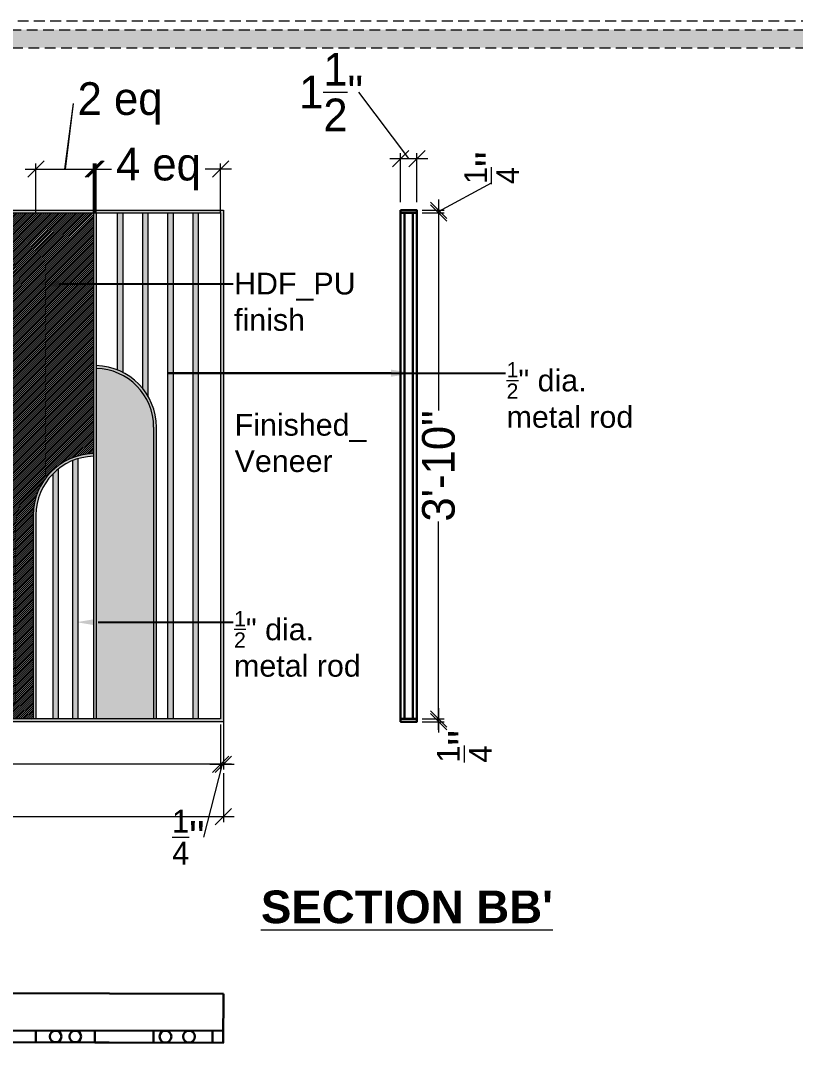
# Model space of a CAD drawing. Header units: millimetres. Extents: x 35877 to 3066687, y -650199 to -40525.
# Drawn here: x 147621 to 147692.2, y -179478.2 to -179383.2 of the extents above; entities that cross this region are included whole.
import ezdxf
from ezdxf import colors
from ezdxf.entities.mleader import LeaderData, LeaderLine
from ezdxf.math import Vec2, Vec3

# ---------------------------------------------------------------- set-up
doc = ezdxf.new("R2010")
doc.units = ezdxf.units.MM
doc.header["$MEASUREMENT"] = 0
doc.header["$PDMODE"] = 35
doc.linetypes.add('DASHED', pattern=[0.75, 0.5, -0.25])
doc.linetypes.add('DASHEDX2', pattern=[1.5, 1, -0.5])
doc.layers.get('Defpoints').update_dxf_attribs({"color": 220})
doc.layers.add('AR HATCH-7', color=7, linetype='Continuous')
for name, color, linetype, lineweight in [('DIM.', 250, 'Continuous', 13), ('dim05', 1, 'Continuous', 13), ('Dimension', 10, 'DASHEDX2', 20), ('el', 7, 'Continuous', 20), ('FURNITURE', 32, 'Continuous', 9), ('furniture dimensions', 1, 'DASHED', 0), ('interior hatch', 253, 'Continuous', 5), ('wall', 7, 'Continuous', 30)]:
    doc.layers.add(name, color=color, linetype=linetype, lineweight=lineweight)
doc.styles.add('century g', font='GOTHIC.TTF')
doc.styles.get("Standard").update_dxf_attribs({"font": 'arial.ttf', "height": 6})
doc.dimstyles.new('Archana', dxfattribs={"dimtxt": 2, "dimasz": 0.75, "dimexe": 0.5, "dimexo": 0.5, "dimgap": 0, "dimtad": 0, "dimzin": 0, "dimdsep": 46, "dimlunit": 4, "dimtxsty": 'century g', "dimblk": 'OBLIQUE', "dimcen": 0, "dimdle": 1, "dimclrd": 256, "dimclre": 256, "dimclrt": 256, "dimadec": 0, "dimazin": 0, "dimtfac": 1, "dimtofl": 0, "dimtmove": 1, "dimatfit": 3, "dimfxl": 1, "dimfxlon": 1, "dimtolj": 1, "dimtzin": 0, "dimlwd": -1, "dimlwe": -1, "dimarcsym": 0})

# ---------------------------------------------------------------- blocks, each defined once
blk = doc.blocks.new('_Oblique')
at = {"layer": 'wall', "color": 0, "lineweight": -2}
blk.add_line((-0.5, -0.5), (0.5, 0.5), dxfattribs=at)
blk = doc.blocks.new('*D361')
at = {"layer": 'Defpoints', "color": 0, "linetype": 'Continuous', "lineweight": 0, "transparency": 16777216}
for p in [(147657.418, -179395.91), (147655.918, -179400.778), (147657.418, -179400.778)]:
    blk.add_point(p, dxfattribs=at)
at = {"layer": 'furniture dimensions', "color": 5, "linetype": 'Continuous', "transparency": 16777216}
for p, q in [((147656.668, -179395.91), (147652.073, -179389.806)), ((147654.918, -179395.91), (147658.418, -179395.91)), ((147657.418, -179399.91), (147657.418, -179395.41))]:
    blk.add_line(p, q, dxfattribs=at)
at = {"layer": 'furniture dimensions', "color": 5, "linetype": 'ByBlock', "transparency": 16777216}
blk.add_line((147655.918, -179399.91), (147655.918, -179395.41), dxfattribs=at)
at = {"layer": 'furniture dimensions', "color": 5, "linetype": 'Continuous', "transparency": 16777216, "xscale": 1.5, "yscale": 1.5, "zscale": 1.5, "rotation": 180}
blk.add_blockref('_Oblique', (147655.918, -179395.91), dxfattribs=at)
at = {"layer": 'furniture dimensions', "color": 5, "linetype": 'Continuous', "transparency": 16777216, "xscale": 1.5, "yscale": 1.5, "zscale": 1.5}
blk.add_blockref('_Oblique', (147657.418, -179395.91), dxfattribs=at)
at = {"layer": 'furniture dimensions', "linetype": 'Continuous', "lineweight": 0, "transparency": 16777216, "insert": (147649.529, -179389.806), "char_height": 3, "attachment_point": 5, "style": 'century g'}
blk.add_mtext('\\A1;1{\\H1x;\\S1/2;}"', dxfattribs=at)
blk = doc.blocks.new('*D362')
at = {"layer": 'Defpoints', "color": 0, "linetype": 'Continuous', "lineweight": 0, "transparency": 16777216}
for p in [(147657.418, -179400.661), (147657.418, -179400.911), (147659.413, -179400.911)]:
    blk.add_point(p, dxfattribs=at)
at = {"layer": 'furniture dimensions', "color": 5, "linetype": 'Continuous', "transparency": 16777216}
for p, q in [((147659.413, -179400.786), (147664.288, -179398.136)), ((147659.413, -179399.661), (147659.413, -179401.911)), ((147657.918, -179400.911), (147659.913, -179400.911))]:
    blk.add_line(p, q, dxfattribs=at)
at = {"layer": 'furniture dimensions', "color": 5, "linetype": 'ByBlock', "transparency": 16777216}
blk.add_line((147657.918, -179400.661), (147659.913, -179400.661), dxfattribs=at)
at = {"layer": 'furniture dimensions', "color": 5, "linetype": 'Continuous', "transparency": 16777216, "xscale": 1.5, "yscale": 1.5, "zscale": 1.5}
for p, rotation in [((147659.413, -179400.661), 90), ((147659.413, -179400.911), 270)]:
    blk.add_blockref('_Oblique', p, dxfattribs=dict(at, rotation=rotation))
at = {"layer": 'furniture dimensions', "linetype": 'Continuous', "lineweight": 0, "transparency": 16777216, "insert": (147664.288, -179396.758), "char_height": 3, "attachment_point": 5, "rotation": 90, "style": 'century g'}
blk.add_mtext('\\A1;{\\H0.7x;\\S1/4;}"', dxfattribs=at)
blk = doc.blocks.new('*D363')
at = {"layer": 'Defpoints', "color": 0, "linetype": 'Continuous', "lineweight": 0, "transparency": 16777216}
for p in [(147657.418, -179400.911), (147657.418, -179447.384), (147659.413, -179447.384)]:
    blk.add_point(p, dxfattribs=at)
at = {"layer": 'furniture dimensions', "color": 5, "linetype": 'Continuous', "transparency": 16777216}
for p, q in [((147659.413, -179399.911), (147659.413, -179419.046)), ((147659.413, -179448.384), (147659.413, -179429.25)), ((147657.918, -179447.384), (147659.913, -179447.384))]:
    blk.add_line(p, q, dxfattribs=at)
at = {"layer": 'furniture dimensions', "color": 5, "linetype": 'ByBlock', "transparency": 16777216}
blk.add_line((147657.918, -179400.911), (147659.913, -179400.911), dxfattribs=at)
at = {"layer": 'furniture dimensions', "color": 5, "linetype": 'Continuous', "transparency": 16777216, "xscale": 1.5, "yscale": 1.5, "zscale": 1.5}
for p, rotation in [((147659.413, -179400.911), 90), ((147659.413, -179447.384), 270)]:
    blk.add_blockref('_Oblique', p, dxfattribs=dict(at, rotation=rotation))
at = {"layer": 'furniture dimensions', "linetype": 'Continuous', "lineweight": 0, "transparency": 16777216, "insert": (147659.413, -179424.148), "char_height": 3, "attachment_point": 5, "rotation": 90, "style": 'century g'}
blk.add_mtext('\\A1;3\'-10"', dxfattribs=at)
blk = doc.blocks.new('*D364')
at = {"layer": 'Defpoints', "color": 0, "linetype": 'Continuous', "lineweight": 0, "transparency": 16777216}
for p in [(147657.418, -179447.384), (147657.418, -179447.634), (147659.418, -179447.634)]:
    blk.add_point(p, dxfattribs=at)
at = {"layer": 'furniture dimensions', "color": 5, "linetype": 'Continuous', "transparency": 16777216}
for p, q in [((147659.418, -179446.384), (147659.418, -179448.634)), ((147657.918, -179447.634), (147659.918, -179447.634))]:
    blk.add_line(p, q, dxfattribs=at)
at = {"layer": 'furniture dimensions', "color": 5, "linetype": 'ByBlock', "transparency": 16777216}
blk.add_line((147657.918, -179447.384), (147659.918, -179447.384), dxfattribs=at)
at = {"layer": 'furniture dimensions', "color": 5, "linetype": 'Continuous', "transparency": 16777216, "xscale": 1.5, "yscale": 1.5, "zscale": 1.5}
for p, rotation in [((147659.418, -179447.384), 90), ((147659.418, -179447.634), 270)]:
    blk.add_blockref('_Oblique', p, dxfattribs=dict(at, rotation=rotation))
at = {"layer": 'furniture dimensions', "linetype": 'Continuous', "lineweight": 0, "transparency": 16777216, "insert": (147661.781, -179449.893), "char_height": 3, "attachment_point": 5, "rotation": 90, "style": 'century g'}
blk.add_mtext('\\A1;{\\H0.7x;\\S1/4;}"', dxfattribs=at)
blk = doc.blocks.new('*D425')
at = {"layer": 'Defpoints', "color": 0, "linetype": 'Continuous', "lineweight": 0, "transparency": 16777216}
for p in [(147627.812, -179396.875), (147622.403, -179434.077), (147627.812, -179434.077)]:
    blk.add_point(p, dxfattribs=at)
at = {"layer": 'furniture dimensions', "color": 5, "linetype": 'Continuous', "transparency": 16777216}
for p, q in [((147625.108, -179396.875), (147625.841, -179390.857)), ((147621.403, -179396.875), (147628.812, -179396.875)), ((147627.812, -179400.875), (147627.812, -179396.375))]:
    blk.add_line(p, q, dxfattribs=at)
at = {"layer": 'furniture dimensions', "color": 5, "linetype": 'ByBlock', "transparency": 16777216}
blk.add_line((147622.403, -179400.875), (147622.403, -179396.375), dxfattribs=at)
at = {"layer": 'furniture dimensions', "color": 5, "linetype": 'Continuous', "transparency": 16777216, "xscale": 1.5, "yscale": 1.5, "zscale": 1.5, "rotation": 180}
blk.add_blockref('_Oblique', (147622.403, -179396.875), dxfattribs=at)
at = {"layer": 'furniture dimensions', "color": 5, "linetype": 'Continuous', "transparency": 16777216, "xscale": 1.5, "yscale": 1.5, "zscale": 1.5}
blk.add_blockref('_Oblique', (147627.812, -179396.875), dxfattribs=at)
at = {"layer": 'furniture dimensions', "linetype": 'Continuous', "lineweight": 0, "transparency": 16777216, "insert": (147630.135, -179390.857), "char_height": 3, "attachment_point": 5, "style": 'century g'}
blk.add_mtext('\\A1;2 eq', dxfattribs=at)
blk = doc.blocks.new('*D599')
at = {"layer": 'Defpoints', "color": 0, "linetype": 'Continuous', "lineweight": 0, "transparency": 16777216}
for p in [(147627.687, -179396.875), (147622.403, -179434.077), (147627.687, -179434.077)]:
    blk.add_point(p, dxfattribs=at)
at = {"layer": 'furniture dimensions', "color": 5, "linetype": 'Continuous', "transparency": 16777216}
for p, q in [((147625.045, -179396.875), (147625.841, -179390.857)), ((147621.403, -179396.875), (147628.687, -179396.875)), ((147627.687, -179400.875), (147627.687, -179396.375))]:
    blk.add_line(p, q, dxfattribs=at)
at = {"layer": 'furniture dimensions', "color": 5, "linetype": 'ByBlock', "transparency": 16777216}
blk.add_line((147622.403, -179400.875), (147622.403, -179396.375), dxfattribs=at)
at = {"layer": 'furniture dimensions', "color": 5, "linetype": 'Continuous', "transparency": 16777216, "xscale": 1.5, "yscale": 1.5, "zscale": 1.5, "rotation": 180}
blk.add_blockref('_Oblique', (147622.403, -179396.875), dxfattribs=at)
at = {"layer": 'furniture dimensions', "color": 5, "linetype": 'Continuous', "transparency": 16777216, "xscale": 1.5, "yscale": 1.5, "zscale": 1.5}
blk.add_blockref('_Oblique', (147627.687, -179396.875), dxfattribs=at)
at = {"layer": 'furniture dimensions', "linetype": 'Continuous', "lineweight": 0, "transparency": 16777216, "insert": (147630.135, -179390.857), "char_height": 3, "attachment_point": 5, "style": 'century g'}
blk.add_mtext('\\A1;2 eq', dxfattribs=at)
blk = doc.blocks.new('*D600')
at = {"layer": 'Defpoints', "color": 0, "linetype": 'Continuous', "lineweight": 0, "transparency": 16777216}
for p in [(147639.38, -179396.875), (147627.937, -179402.161), (147639.38, -179402.161)]:
    blk.add_point(p, dxfattribs=at)
at = {"layer": 'furniture dimensions', "color": 5, "linetype": 'Continuous', "transparency": 16777216}
for p, q in [((147626.937, -179396.875), (147629.356, -179396.875)), ((147640.38, -179396.875), (147637.962, -179396.875)), ((147639.38, -179400.875), (147639.38, -179396.375))]:
    blk.add_line(p, q, dxfattribs=at)
at = {"layer": 'furniture dimensions', "color": 5, "linetype": 'ByBlock', "transparency": 16777216}
blk.add_line((147627.937, -179400.875), (147627.937, -179396.375), dxfattribs=at)
at = {"layer": 'furniture dimensions', "color": 5, "linetype": 'Continuous', "transparency": 16777216, "xscale": 1.5, "yscale": 1.5, "zscale": 1.5, "rotation": 180}
blk.add_blockref('_Oblique', (147627.937, -179396.875), dxfattribs=at)
at = {"layer": 'furniture dimensions', "color": 5, "linetype": 'Continuous', "transparency": 16777216, "xscale": 1.5, "yscale": 1.5, "zscale": 1.5}
blk.add_blockref('_Oblique', (147639.38, -179396.875), dxfattribs=at)
at = {"layer": 'furniture dimensions', "linetype": 'Continuous', "lineweight": 0, "transparency": 16777216, "insert": (147633.659, -179396.875), "char_height": 3, "attachment_point": 5, "style": 'century g'}
blk.add_mtext('\\A1;4 eq', dxfattribs=at)
blk = doc.blocks.new('*D604')
at = {"layer": 'Defpoints', "color": 0, "linetype": 'Continuous', "lineweight": 0, "transparency": 16777216}
for p in [(147545.336, -179447.384), (147639.38, -179447.384), (147639.38, -179451.539)]:
    blk.add_point(p, dxfattribs=at)
at = {"layer": 'furniture dimensions', "color": 5, "linetype": 'ByBlock', "transparency": 16777216}
blk.add_line((147545.336, -179447.884), (147545.336, -179452.039), dxfattribs=at)
at = {"layer": 'furniture dimensions', "color": 5, "linetype": 'Continuous', "transparency": 16777216}
for p, q in [((147639.38, -179447.884), (147639.38, -179452.039)), ((147544.336, -179451.539), (147587.333, -179451.539)), ((147640.38, -179451.539), (147597.383, -179451.539))]:
    blk.add_line(p, q, dxfattribs=at)
at = {"layer": 'furniture dimensions', "color": 5, "linetype": 'Continuous', "transparency": 16777216, "xscale": 1.5, "yscale": 1.5, "zscale": 1.5, "rotation": 180}
blk.add_blockref('_Oblique', (147545.336, -179451.539), dxfattribs=at)
at = {"layer": 'furniture dimensions', "color": 5, "linetype": 'Continuous', "transparency": 16777216, "xscale": 1.5, "yscale": 1.5, "zscale": 1.5}
blk.add_blockref('_Oblique', (147639.38, -179451.539), dxfattribs=at)
at = {"layer": 'furniture dimensions', "linetype": 'Continuous', "lineweight": 0, "transparency": 16777216, "insert": (147592.358, -179451.539), "char_height": 3, "attachment_point": 5, "style": 'century g'}
blk.add_mtext('\\A1;7\'-10"', dxfattribs=at)
blk = doc.blocks.new('*D605')
at = {"layer": 'Defpoints', "color": 0, "linetype": 'Continuous', "lineweight": 0, "transparency": 16777216}
for p in [(147639.63, -179446.134), (147639.38, -179447.384), (147639.63, -179451.539)]:
    blk.add_point(p, dxfattribs=at)
at = {"layer": 'furniture dimensions', "color": 5, "linetype": 'ByBlock', "transparency": 16777216}
blk.add_line((147639.38, -179447.884), (147639.38, -179452.039), dxfattribs=at)
at = {"layer": 'furniture dimensions', "color": 5, "linetype": 'Continuous', "transparency": 16777216}
for p, q in [((147639.63, -179447.539), (147639.63, -179452.039)), ((147639.505, -179451.539), (147637.792, -179458.24)), ((147638.38, -179451.539), (147640.63, -179451.539))]:
    blk.add_line(p, q, dxfattribs=at)
at = {"layer": 'furniture dimensions', "color": 5, "linetype": 'Continuous', "transparency": 16777216, "xscale": 1.5, "yscale": 1.5, "zscale": 1.5, "rotation": 180}
blk.add_blockref('_Oblique', (147639.38, -179451.539), dxfattribs=at)
at = {"layer": 'furniture dimensions', "color": 5, "linetype": 'Continuous', "transparency": 16777216, "xscale": 1.5, "yscale": 1.5, "zscale": 1.5}
blk.add_blockref('_Oblique', (147639.63, -179451.539), dxfattribs=at)
at = {"layer": 'furniture dimensions', "linetype": 'Continuous', "lineweight": 0, "transparency": 16777216, "insert": (147636.415, -179458.24), "char_height": 3, "attachment_point": 5, "style": 'century g'}
blk.add_mtext('\\A1;{\\H0.7x;\\S1/4;}"', dxfattribs=at)
blk = doc.blocks.new('*D606')
at = {"layer": 'Defpoints', "color": 0, "linetype": 'Continuous', "lineweight": 0, "transparency": 16777216}
for p in [(147545.086, -179447.634), (147639.63, -179447.634), (147639.63, -179456.367)]:
    blk.add_point(p, dxfattribs=at)
at = {"layer": 'furniture dimensions', "color": 5, "linetype": 'ByBlock', "transparency": 16777216}
blk.add_line((147545.086, -179452.367), (147545.086, -179456.867), dxfattribs=at)
at = {"layer": 'furniture dimensions', "color": 5, "linetype": 'Continuous', "transparency": 16777216}
for p, q in [((147639.63, -179452.367), (147639.63, -179456.867)), ((147544.086, -179456.367), (147586.247, -179456.367)), ((147640.63, -179456.367), (147598.469, -179456.367))]:
    blk.add_line(p, q, dxfattribs=at)
at = {"layer": 'furniture dimensions', "color": 5, "linetype": 'Continuous', "transparency": 16777216, "xscale": 1.5, "yscale": 1.5, "zscale": 1.5, "rotation": 180}
blk.add_blockref('_Oblique', (147545.086, -179456.367), dxfattribs=at)
at = {"layer": 'furniture dimensions', "color": 5, "linetype": 'Continuous', "transparency": 16777216, "xscale": 1.5, "yscale": 1.5, "zscale": 1.5}
blk.add_blockref('_Oblique', (147639.63, -179456.367), dxfattribs=at)
at = {"layer": 'furniture dimensions', "linetype": 'Continuous', "lineweight": 0, "transparency": 16777216, "insert": (147592.358, -179456.367), "char_height": 3, "attachment_point": 5, "style": 'century g'}
blk.add_mtext('\\A1;7\'-10{\\H1x;\\S1/2;}"', dxfattribs=at)

msp = doc.modelspace()

# ---------------------------------------------------------------- hatches: boundary and pattern name
at = {"layer": 'AR HATCH-7', "lineweight": 0, "true_color": 0xd6a100, "transparency": 33554613}
h = msp.add_hatch(color=42, dxfattribs=at)
h.dxf.hatch_style = 1
h.paths.add_polyline_path([(147639.63, -179400.661), (147545.086, -179400.661), (147545.086, -179447.634), (147639.63, -179447.634)])
h.paths.add_polyline_path([(147639.38, -179400.911), (147639.38, -179447.384), (147545.336, -179447.384), (147545.336, -179400.911)], flags=16)
h.paths.add_polyline_path([(147547.9, -179400.911), (147547.4, -179400.911), (147547.4, -179447.384), (147547.9, -179447.384)], flags=0)
h.paths.add_polyline_path([(147550.214, -179400.911), (147549.714, -179400.911), (147549.714, -179447.384), (147550.214, -179447.384)], flags=0)
h = msp.add_hatch(color=42, dxfattribs=at)
h.dxf.hatch_style = 1
h.paths.add_polyline_path([(147604.051, -179423.261), (147604.051, -179423.011, 0.407758), (147598.517, -179428.668), (147598.517, -179447.384), (147598.767, -179447.384), (147598.767, -179428.668, -0.40746)])
h.paths.add_polyline_path([(147627.687, -179423.261), (147627.687, -179423.011, 0.407758), (147622.153, -179428.668), (147622.153, -179447.384), (147622.403, -179447.384), (147622.403, -179428.668, -0.40746)])
h.paths.add_polyline_path([(147626.259, -179423.487, 0.02453), (147625.759, -179423.664), (147625.759, -179447.384), (147626.259, -179447.384)], flags=17)
h.paths.add_polyline_path([(147624.456, -179424.426, 0.031083), (147623.956, -179424.875), (147623.956, -179447.384), (147624.456, -179447.384)], flags=17)
h.paths.add_polyline_path([(147627.937, -179414.93), (147627.937, -179415.18, -0.40746), (147633.221, -179420.588), (147633.221, -179447.384), (147633.471, -179447.384), (147633.471, -179420.588, 0.407758)])
h.paths.add_polyline_path([(147630.376, -179400.911), (147629.876, -179400.911), (147629.876, -179415.318, -0.024224), (147630.376, -179415.543)])
h = msp.add_hatch(color=42, dxfattribs=at)
h.dxf.hatch_style = 1
h.paths.add_polyline_path([(147604.301, -179407.444), (147604.301, -179407.694, -0.40746), (147609.585, -179413.101), (147609.585, -179447.384), (147609.835, -179447.384), (147609.835, -179413.101, 0.407758)])
h.paths.add_polyline_path([(147606.79, -179400.911), (147606.29, -179400.911), (147606.29, -179407.852, -0.024331), (147606.79, -179408.082)])
h.paths.add_polyline_path([(147609.153, -179400.911), (147608.653, -179400.911), (147608.653, -179409.64, -0.040557), (147609.153, -179410.408)])
h.paths.add_polyline_path([(147611.517, -179400.911), (147611.017, -179400.911), (147611.017, -179447.384), (147611.517, -179447.384)])
h.paths.add_polyline_path([(147613.881, -179400.911), (147613.381, -179400.911), (147613.381, -179447.384), (147613.881, -179447.384)])
h.paths.add_polyline_path([(147616.119, -179400.911), (147615.869, -179400.911), (147615.869, -179447.384), (147616.119, -179447.384)])
h.paths.add_polyline_path([(147627.937, -179400.911), (147627.687, -179400.911), (147627.687, -179447.384), (147627.937, -179447.384)])
h = msp.add_hatch(color=42, dxfattribs=at)
h.dxf.hatch_style = 1
h.paths.add_polyline_path([(147632.689, -179400.911), (147632.189, -179400.911), (147632.189, -179417.001, -0.038661), (147632.689, -179417.718)])
h.paths.add_polyline_path([(147635.003, -179400.911), (147634.503, -179400.911), (147634.503, -179447.384), (147635.003, -179447.384)])
h.paths.add_polyline_path([(147637.317, -179400.911), (147636.817, -179400.911), (147636.817, -179447.384), (147637.317, -179447.384)])
at = {"layer": 'dim05', "lineweight": 0, "true_color": 0xadddf7, "transparency": 33554526}
h = msp.add_hatch(dxfattribs=at)
h.set_pattern_fill('ANSI31', color=141)
h.set_pattern_definition([(45, (159.95672, -455.91312), (-0.08838834765, 0.08838834765), [])])
edge = h.paths.add_edge_path()
edge.add_line((147627.687, -179400.911), (147616.119, -179400.911))
edge.add_line((147616.119, -179400.911), (147616.119, -179447.384))
edge.add_line((147616.119, -179447.384), (147622.153, -179447.384))
edge.add_line((147622.153, -179447.384), (147622.153, -179428.668))
edge.add_arc((147627.815, -179428.669), 5.661, 91.28994, 179.98973, ccw=False)
edge.add_line((147627.687, -179423.009), (147627.687, -179400.911))
edge = h.paths.add_edge_path()
edge.add_arc((147604.114, -179428.606), 5.347, 90.66975, 180.66975)
edge.add_line((147598.767, -179428.668), (147598.767, -179447.384))
edge.add_line((147598.767, -179447.384), (147604.051, -179447.384))
edge.add_line((147604.051, -179447.384), (147604.051, -179423.259))
edge = h.paths.add_edge_path()
edge.add_line((147580.415, -179400.911), (147568.847, -179400.911))
edge.add_line((147568.847, -179400.911), (147568.847, -179414.929))
edge.add_arc((147568.72, -179420.589), 5.661, 0.01027, 88.71006, ccw=False)
edge.add_line((147574.381, -179420.588), (147574.381, -179447.384))
edge.add_line((147574.381, -179447.384), (147580.415, -179447.384))
edge.add_line((147580.415, -179447.384), (147580.415, -179400.911))
edge = h.paths.add_edge_path()
edge.add_arc((147568.66, -179428.606), 5.347, 90.66975, 180.66975)
edge.add_line((147563.313, -179428.668), (147563.313, -179447.384))
edge.add_line((147563.313, -179447.384), (147568.597, -179447.384))
edge.add_line((147568.597, -179447.384), (147568.597, -179423.259))
at = {"layer": 'Dimension', "true_color": 0xd39e00, "transparency": 33554687}
h = msp.add_hatch(color=42, dxfattribs=at)
h.paths.add_polyline_path([(147495.553, -179384.079), (147495.553, -179550.472), (147731.949, -179550.472), (147731.949, -179384.079)])
h.paths.add_polyline_path([(147497.213, -179385.738), (147730.289, -179385.738), (147730.289, -179548.813), (147497.213, -179548.813)], flags=16)
at = {"layer": 'interior hatch', "lineweight": 0, "true_color": 0xd9b996, "transparency": 33554687}
h = msp.add_hatch(color=31, dxfattribs=at)
h.dxf.hatch_style = 1
h.paths.add_polyline_path([(147633.221, -179420.588, 0.40746), (147627.937, -179415.18), (147627.937, -179447.384), (147633.221, -179447.384)])

# ---------------------------------------------------------------- linework, layer by layer
at = {"layer": 'Dimension', "color": 42, "true_color": 0xd39e00, "transparency": 33554687, "elevation": 0.347}
for points in [[(147494.724, -179383.25), (147732.778, -179383.25), (147732.778, -179551.302), (147494.724, -179551.302)], [(147495.553, -179384.079), (147731.949, -179384.079), (147731.949, -179550.472), (147495.553, -179550.472)], [(147497.213, -179385.738), (147730.289, -179385.738), (147730.289, -179548.813), (147497.213, -179548.813)]]:
    msp.add_lwpolyline(points, close=True, dxfattribs=at)
at = {"layer": 'el', "color": 251, "linetype": 'DASHEDX2', "true_color": 0x636466, "transparency": 33554687}
msp.add_line((147545.086, -179400.661), (147639.63, -179400.661), dxfattribs=at)
at = {"layer": 'FURNITURE', "lineweight": 0, "transparency": 33554687}
for p, q in [((147627.687, -179400.911), (147627.687, -179447.384)), ((147627.937, -179400.911), (147627.937, -179447.384)), ((147629.876, -179400.911), (147629.876, -179415.318)), ((147630.376, -179400.911), (147630.376, -179415.543)), ((147632.189, -179400.911), (147632.189, -179417.033)), ((147632.689, -179400.911), (147632.689, -179417.706)), ((147634.503, -179400.911), (147634.503, -179447.384)), ((147635.003, -179400.911), (147635.003, -179447.384)), ((147636.817, -179400.911), (147636.817, -179447.384)), ((147637.317, -179400.911), (147637.317, -179447.384)), ((147633.221, -179420.588), (147633.221, -179447.384)), ((147625.759, -179423.664), (147625.759, -179447.384)), ((147626.259, -179423.487), (147626.259, -179447.384)), ((147624.456, -179424.426), (147624.456, -179447.384)), ((147623.956, -179424.875), (147623.956, -179447.384)), ((147622.153, -179428.668), (147622.153, -179447.384)), ((147622.403, -179428.668), (147622.403, -179447.384))]:
    msp.add_line(p, q, dxfattribs=at)
at = {"layer": 'FURNITURE', "color": 18, "lineweight": 30, "true_color": 0x000000, "transparency": 33554687}
for p, q in [((147655.913, -179400.911), (147657.418, -179400.911)), ((147655.918, -179447.384), (147657.418, -179447.384)), ((147622.403, -179476.013), (147622.403, -179477.071)), ((147627.812, -179476.013), (147627.812, -179477.092)), ((147633.221, -179476.013), (147633.221, -179477.106))]:
    msp.add_line(p, q, dxfattribs=at)
at = {"layer": 'FURNITURE', "lineweight": 30, "transparency": 33554687}
for p, q in [((147545.086, -179472.379), (147639.63, -179472.622)), ((147639.63, -179472.622), (147639.619, -179477.122)), ((147639.619, -179477.122), (147545.097, -179476.879))]:
    msp.add_line(p, q, dxfattribs=at)
at = {"layer": 'FURNITURE', "color": 18, "lineweight": 0, "true_color": 0x000000, "transparency": 33554687}
for points in [[(147545.086, -179400.661), (147639.63, -179400.661), (147639.63, -179447.634), (147545.086, -179447.634)], [(147545.336, -179400.911), (147639.38, -179400.911), (147639.38, -179447.384), (147545.336, -179447.384)]]:
    msp.add_lwpolyline(points, close=True, dxfattribs=at)
at = {"layer": 'FURNITURE', "color": 18, "lineweight": 30, "true_color": 0x000000, "transparency": 33554687}
for points in [[(147655.918, -179400.661), (147657.418, -179400.661), (147657.418, -179447.634), (147655.918, -179447.634)], [(147545.099, -179476.011), (147639.622, -179476.013), (147639.622, -179477.114), (147545.099, -179476.879)]]:
    msp.add_lwpolyline(points, close=True, dxfattribs=at)
at = {"layer": 'FURNITURE', "lineweight": 0, "transparency": 33554687}
msp.add_lwpolyline([(147633.471, -179447.384), (147633.471, -179420.588, 0.407758), (147627.937, -179414.93, 0.407758)], format="xyb", dxfattribs=at)
for centre, radius, start, end in [((147627.812, -179420.588), 5.409, 0, 88.6758), ((147627.812, -179428.668), 5.659, 91.26569, 180), ((147627.812, -179428.668), 5.409, 91.3242, 180)]:
    msp.add_arc(centre, radius, start, end, dxfattribs=at)
at = {"layer": 'furniture dimensions', "color": 42, "linetype": 'Continuous', "lineweight": 30, "true_color": 0xd39e00, "transparency": 33554687}
for p, q in [((147656.292, -179400.911), (147656.293, -179447.384)), ((147657.042, -179400.911), (147657.043, -179447.384))]:
    msp.add_line(p, q, dxfattribs=at)
at = {"layer": 'furniture dimensions', "color": 42, "linetype": 'ByBlock', "lineweight": 30, "true_color": 0xd39e00, "transparency": 33554687}
msp.add_line((147638.63, -179476.013), (147638.63, -179477.112), dxfattribs=at)
for centre, radius in [((147624.212, -179476.546), 0.534), ((147626.015, -179476.547), 0.534), ((147634.308, -179476.557), 0.544), ((147636.472, -179476.56), 0.547)]:
    msp.add_circle(centre, radius, dxfattribs=at)

# ---------------------------------------------------------------- texts
at = {"layer": 'DIM.', "color": 1, "transparency": 33554687, "insert": (147641.92, -179463.141, 0.307), "char_height": 3, "attachment_point": 1}
msp.add_mtext_dynamic_manual_height_columns("{\\fArial|b1|i0|c0|p34;\\L SECTION BB'}", width=111.55884, gutter_width=1, heights=[0], dxfattribs=at)
at = {"layer": 'dim05', "color": 1, "lineweight": 0, "transparency": 33554687, "insert": (147640.668, -179419.366), "char_height": 2, "width": 14.68213, "attachment_point": 1}
msp.add_mtext('Finished_\\PVeneer', dxfattribs=at)

# ---------------------------------------------------------------- dimensions: what is measured, and where the dimension line sits
at = {"layer": 'furniture dimensions', "color": 5, "linetype": 'Continuous', "lineweight": 0, "transparency": 33554687}
for base, p1, p2, text, picture, middle in [((147627.812, -179396.875), (147622.403, -179434.077), (147627.812, -179434.077), '2 eq', '*D425', (147625.841, -179390.857)), ((147627.687, -179396.875), (147622.403, -179434.077), (147627.687, -179434.077), '2 eq', '*D599', (147625.841, -179390.857)), ((147639.63, -179451.539), (147639.38, -179447.384), (147639.63, -179446.134), '{\\H0.7x;\\S1/4;}"', '*D605', (147637.792, -179458.24))]:
    dim = msp.add_linear_dim(base=base, p1=p1, p2=p2, text=text, dimstyle='Archana', override={"dimtxt": 3, "dimasz": 1.5, "dimdec": 1, "dimclrd": 5, "dimclre": 5, "dimfxl": 4}, dxfattribs=at)
    dim.commit()
    dim.dimension.update_dxf_attribs({"geometry": picture, "text_midpoint": middle, "dimtype": 160})
at = {"layer": 'furniture dimensions', "color": 5, "linetype": 'Continuous', "lineweight": 0}
dim = msp.add_linear_dim(base=(147657.418, -179395.91), p1=(147655.918, -179400.778), p2=(147657.418, -179400.778), dimstyle='Archana', override={"dimtxt": 3, "dimasz": 1.5, "dimdec": 1, "dimclrd": 5, "dimclre": 5, "dimfxl": 4}, dxfattribs=at)
dim.commit()
dim.dimension.update_dxf_attribs({"geometry": '*D361', "text_midpoint": (147652.073, -179389.806), "dimtype": 160})
at = {"layer": 'furniture dimensions', "color": 5, "linetype": 'Continuous', "lineweight": 0, "transparency": 33554687}
dim = msp.add_linear_dim(base=(147639.38, -179396.875), p1=(147627.937, -179402.161), p2=(147639.38, -179402.161), text='4 eq', dimstyle='Archana', override={"dimtxt": 3, "dimasz": 1.5, "dimdec": 1, "dimclrd": 5, "dimclre": 5, "dimfxl": 4}, dxfattribs=at)
dim.commit()
dim.dimension.update_dxf_attribs({"geometry": '*D600', "text_midpoint": (147633.659, -179396.875)})
at = {"layer": 'furniture dimensions', "color": 5, "linetype": 'Continuous', "lineweight": 0}
for base, p1, p2, picture, middle in [((147659.413, -179400.911), (147657.418, -179400.661), (147657.418, -179400.911), '*D362', (147664.288, -179398.136)), ((147659.418, -179447.634), (147657.418, -179447.384), (147657.418, -179447.634), '*D364', (147661.781, -179449.893))]:
    dim = msp.add_linear_dim(base=base, p1=p1, p2=p2, angle=90, text='{\\H0.7x;\\S1/4;}"', dimstyle='Archana', override={"dimtxt": 3, "dimasz": 1.5, "dimdec": 1, "dimclrd": 5, "dimclre": 5, "dimfxl": 4}, dxfattribs=at)
    dim.commit()
    dim.dimension.update_dxf_attribs({"geometry": picture, "text_midpoint": middle, "dimtype": 160})
dim = msp.add_linear_dim(base=(147659.413, -179447.384), p1=(147657.418, -179400.911), p2=(147657.418, -179447.384), angle=90, dimstyle='Archana', override={"dimtxt": 3, "dimasz": 1.5, "dimdec": 0, "dimclrd": 5, "dimclre": 5, "dimfxl": 4}, dxfattribs=at)
dim.commit()
dim.dimension.update_dxf_attribs({"geometry": '*D363', "text_midpoint": (147659.413, -179424.148)})
at = {"layer": 'furniture dimensions', "color": 5, "linetype": 'Continuous', "lineweight": 0, "transparency": 33554687}
for base, p1, p2, picture, middle in [((147639.38, -179451.539), (147545.336, -179447.384), (147639.38, -179447.384), '*D604', (147592.358, -179451.539)), ((147639.63, -179456.367), (147545.086, -179447.634), (147639.63, -179447.634), '*D606', (147592.358, -179456.367))]:
    dim = msp.add_linear_dim(base=base, p1=p1, p2=p2, dimstyle='Archana', override={"dimtxt": 3, "dimasz": 1.5, "dimdec": 1, "dimclrd": 5, "dimclre": 5, "dimfxl": 4}, dxfattribs=at)
    dim.commit()
    dim.dimension.update_dxf_attribs({"geometry": picture, "text_midpoint": middle})

# ---------------------------------------------------------------- leaders
at = {"layer": 'dim05', "color": 1, "lineweight": 0, "transparency": 33554687}
ml = msp.add_multileader_mtext('Standard', dxfattribs=at)
ml.set_content('\\A1;HDF_PU \\Pfinish', color=1)
ml.set_leader_properties(color=5)
ml.build(insert=Vec2(0, 0))
ml.multileader.update_dxf_attribs({"text_right_attachment_type": 6, "dogleg_length": 0.36, "arrow_head_size": 2})
ctx = ml.context
ctx.base_point, ctx.char_height, ctx.arrow_head_size, ctx.landing_gap_size, ctx.plane_origin = Vec3(147640.522, -179407.412), 2, 2, 0.09, Vec3(147625.39, -179407.412)
ctx.right_attachment = 6
notes = []
notes.append((ctx, [(0, (1, 1, 0), (147640.162, -179407.412), (1, 0), 0.36, [(0, [(147622.533, -179407.421)], 0, [])])]))
ctx.mtext.insert, ctx.mtext.width, ctx.mtext.flow_direction = Vec3(147640.612, -179406.396), 23.76669, 5
ml = msp.add_multileader_mtext('Standard', dxfattribs=at)
ml.set_content('\\A1;{\\H0.7x;\\S1/2;}" dia. \\Pmetal rod', color=1)
ml.set_leader_properties(color=5)
ml.build(insert=Vec2(0, 0))
ml.multileader.update_dxf_attribs({"text_right_attachment_type": 6, "dogleg_length": 0.36, "arrow_head_size": 2})
ctx = ml.context
ctx.base_point, ctx.char_height, ctx.arrow_head_size, ctx.landing_gap_size, ctx.plane_origin = Vec3(147665.569, -179415.628), 2, 2, 0.09, Vec3(147655.499, -179415.628)
ctx.right_attachment = 6
notes.append((ctx, [(0, (1, 1, 0), (147665.209, -179415.628), (1, 0), 0.36, [(1, [(147657.042, -179415.628), (147634.553, -179415.628)], 0, [])])]))
ctx.mtext.insert, ctx.mtext.width, ctx.mtext.flow_direction = Vec3(147665.659, -179414.612), 23.76669, 5
ml = msp.add_multileader_mtext('Standard', dxfattribs=at)
ml.set_content('\\A1;{\\H0.7x;\\S1/2;}" dia. \\Pmetal rod', color=1)
ml.set_leader_properties(color=5)
ml.build(insert=Vec2(0, 0))
ml.multileader.update_dxf_attribs({"text_right_attachment_type": 6, "dogleg_length": 0.36, "arrow_head_size": 2})
ctx = ml.context
ctx.base_point, ctx.char_height, ctx.arrow_head_size, ctx.landing_gap_size, ctx.plane_origin = Vec3(147665.569, -179415.628), 2, 2, 0.09, Vec3(147655.499, -179415.628)
ctx.right_attachment = 6
notes.append((ctx, [(0, (1, 1, 0), (147665.209, -179415.628), (1, 0), 0.36, [(1, [(147657.042, -179415.628), (147634.553, -179415.628)], 0, [])])]))
ctx.mtext.insert, ctx.mtext.width, ctx.mtext.flow_direction = Vec3(147665.659, -179414.612), 23.76669, 5
ml = msp.add_multileader_mtext('Standard', dxfattribs=at)
ml.set_content('\\A1;{\\H0.7x;\\S1/2;}" dia. \\Pmetal rod', color=1)
ml.set_leader_properties(color=5)
ml.build(insert=Vec2(0, 0))
ml.multileader.update_dxf_attribs({"text_right_attachment_type": 6, "dogleg_length": 0.36, "arrow_head_size": 2})
ctx = ml.context
ctx.base_point, ctx.char_height, ctx.arrow_head_size, ctx.landing_gap_size, ctx.plane_origin = Vec3(147640.522, -179438.487), 2, 2, 0.09, Vec3(147625.39, -179438.487)
ctx.right_attachment = 6
notes.append((ctx, [(0, (1, 1, 0), (147640.162, -179438.487), (1, 0), 0.36, [(0, [(147626.117, -179438.495)], 0, [])])]))
ctx.mtext.insert, ctx.mtext.width, ctx.mtext.flow_direction = Vec3(147640.612, -179437.471), 23.76669, 5
for ctx, leaders in notes:
    for number, flags, end, landing, length, lines in leaders:
        leader = LeaderData()
        leader.index, (leader.has_last_leader_line, leader.has_dogleg_vector, leader.attachment_direction) = number, flags
        leader.last_leader_point, leader.dogleg_vector, leader.dogleg_length = Vec3(end), Vec3(landing), length
        for number, points, colour, breaks in lines:
            line = LeaderLine()
            line.index, line.vertices, line.color, line.breaks = number, Vec3.list(points), colors.encode_raw_color(colour), breaks
            leader.lines.append(line)
        ctx.leaders.append(leader)

doc.saveas('drawing.dxf')
